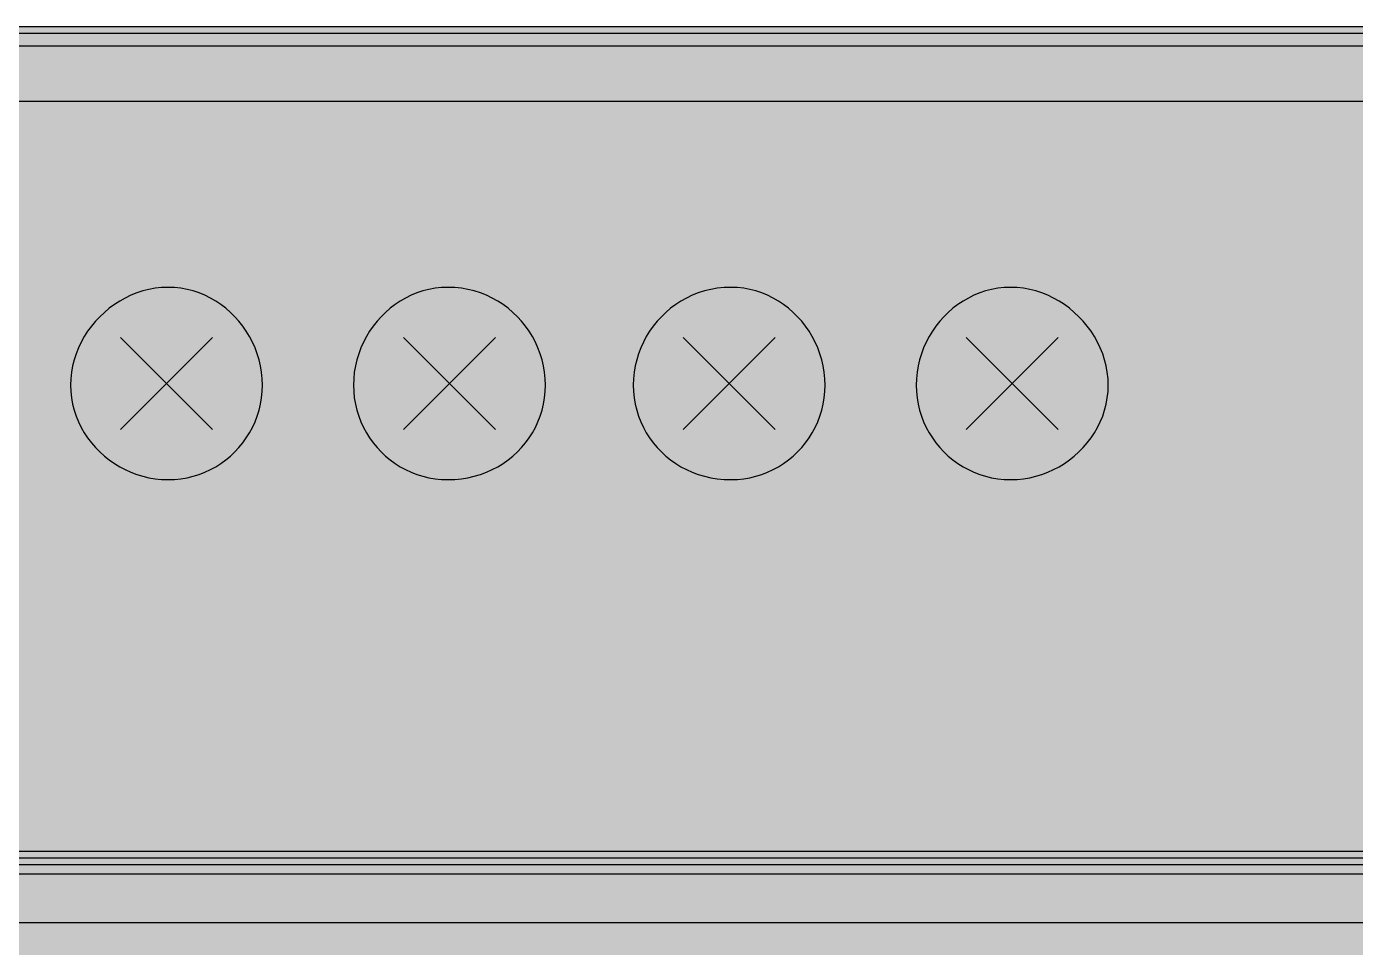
# Model space of a CAD drawing. Header units: millimetres. Extents: x 0 to 966, y -664 to 90.
# Drawn here: x 785.87 to 821.74, y -194.85 to -170 of the extents above; entities that cross this region are included whole.
import ezdxf

# ---------------------------------------------------------------- set-up
doc = ezdxf.new("R2010")
doc.units = ezdxf.units.MM
for name, color, linetype in [('HDL_BODY', 7, 'Continuous'), ('HDL_COLOUR', 7, 'Continuous'), ('HDL_DETAIL', 7, 'Continuous'), ('HDL_PRINT', 7, 'Continuous')]:
    doc.layers.add(name, color=color, linetype=linetype)

# ---------------------------------------------------------------- blocks, each defined once
blk = doc.blocks.new('M_R16.10.1_FRONT')
at = {"layer": 'HDL_BODY', "true_color": 0x202126}
blk.add_hatch(color=250, dxfattribs=at).paths.add_polyline_path([(0, 0), (216, 0), (216, 90), (0, 90)])
at = {"layer": 'HDL_BODY', "true_color": 0x2a2a30}
blk.add_hatch(color=250, dxfattribs=at).paths.add_polyline_path([(0.4, 20.52), (215.6, 20.52), (215.6, 68.31), (0.4, 68.31)])
at = {"layer": 'HDL_COLOUR', "true_color": 0x1a332c}
for points in [[(42.234, 80.322), (42.228, 80.497), (42.211, 80.67), (42.182, 80.84), (42.143, 81.006), (42.093, 81.169), (42.034, 81.328), (41.965, 81.483), (41.886, 81.632), (41.799, 81.776), (41.703, 81.914), (41.6, 82.045), (41.488, 82.17), (41.369, 82.287), (41.244, 82.397), (41.111, 82.498), (40.973, 82.59), (40.829, 82.674), (40.679, 82.747), (40.524, 82.811), (40.365, 82.864), (40.201, 82.906), (40.034, 82.937), (39.863, 82.956), (39.689, 82.962), (39.514, 82.956), (39.342, 82.937), (39.172, 82.906), (39.006, 82.864), (38.843, 82.811), (38.684, 82.747), (38.53, 82.674), (38.381, 82.59), (38.238, 82.498), (38.1, 82.397), (37.969, 82.287), (37.845, 82.17), (37.728, 82.045), (37.618, 81.914), (37.517, 81.776), (37.425, 81.632), (37.342, 81.483), (37.268, 81.328), (37.205, 81.169), (37.152, 81.006), (37.11, 80.84), (37.079, 80.67), (37.06, 80.497), (37.054, 80.322), (37.06, 80.148), (37.079, 79.976), (37.11, 79.809), (37.152, 79.645), (37.205, 79.485), (37.268, 79.33), (37.342, 79.18), (37.425, 79.035), (37.517, 78.897), (37.618, 78.764), (37.728, 78.638), (37.845, 78.519), (37.969, 78.408), (38.1, 78.304), (38.238, 78.208), (38.381, 78.12), (38.53, 78.042), (38.684, 77.972), (38.843, 77.913), (39.006, 77.863), (39.172, 77.824), (39.342, 77.795), (39.514, 77.778), (39.689, 77.772), (39.863, 77.778), (40.034, 77.795), (40.201, 77.824), (40.365, 77.863), (40.524, 77.913), (40.679, 77.972), (40.829, 78.042), (40.973, 78.12), (41.111, 78.208), (41.244, 78.304), (41.369, 78.408), (41.488, 78.519), (41.6, 78.638), (41.703, 78.764), (41.799, 78.897), (41.886, 79.035), (41.965, 79.18), (42.034, 79.33), (42.093, 79.485), (42.143, 79.645), (42.182, 79.809), (42.211, 79.976), (42.228, 80.148), (42.234, 80.322)], [(49.874, 80.322), (49.868, 80.497), (49.85, 80.67), (49.822, 80.84), (49.782, 81.006), (49.732, 81.169), (49.672, 81.328), (49.602, 81.483), (49.522, 81.632), (49.433, 81.776), (49.336, 81.914), (49.23, 82.045), (49.115, 82.17), (48.994, 82.287), (48.864, 82.397), (48.728, 82.498), (48.585, 82.59), (48.435, 82.674), (48.28, 82.747), (48.119, 82.811), (47.952, 82.864), (47.78, 82.906), (47.604, 82.937), (47.424, 82.956), (47.239, 82.962), (47.065, 82.956), (46.894, 82.937), (46.726, 82.906), (46.563, 82.864), (46.403, 82.811), (46.248, 82.747), (46.099, 82.674), (45.954, 82.59), (45.816, 82.498), (45.683, 82.397), (45.557, 82.287), (45.438, 82.17), (45.327, 82.045), (45.223, 81.914), (45.127, 81.776), (45.039, 81.632), (44.961, 81.483), (44.891, 81.328), (44.832, 81.169), (44.782, 81.006), (44.743, 80.84), (44.714, 80.67), (44.697, 80.497), (44.691, 80.322), (44.697, 80.148), (44.714, 79.976), (44.743, 79.809), (44.782, 79.645), (44.832, 79.485), (44.891, 79.33), (44.961, 79.18), (45.039, 79.035), (45.127, 78.897), (45.223, 78.764), (45.327, 78.638), (45.438, 78.519), (45.557, 78.408), (45.683, 78.304), (45.816, 78.208), (45.954, 78.12), (46.099, 78.042), (46.248, 77.972), (46.403, 77.913), (46.563, 77.863), (46.726, 77.824), (46.894, 77.795), (47.065, 77.778), (47.239, 77.772), (47.424, 77.778), (47.604, 77.795), (47.78, 77.824), (47.952, 77.863), (48.119, 77.913), (48.28, 77.972), (48.435, 78.042), (48.585, 78.12), (48.728, 78.208), (48.864, 78.304), (48.994, 78.408), (49.115, 78.519), (49.23, 78.638), (49.336, 78.764), (49.433, 78.897), (49.522, 79.035), (49.602, 79.18), (49.672, 79.33), (49.732, 79.485), (49.782, 79.645), (49.822, 79.809), (49.85, 79.976), (49.868, 80.148), (49.874, 80.322)], [(57.425, 80.322), (57.419, 80.497), (57.401, 80.67), (57.373, 80.84), (57.333, 81.006), (57.284, 81.169), (57.224, 81.328), (57.155, 81.483), (57.077, 81.632), (56.989, 81.776), (56.894, 81.914), (56.79, 82.045), (56.678, 82.17), (56.56, 82.287), (56.434, 82.397), (56.302, 82.498), (56.163, 82.59), (56.019, 82.674), (55.869, 82.747), (55.715, 82.811), (55.555, 82.864), (55.392, 82.906), (55.224, 82.937), (55.053, 82.956), (54.879, 82.962), (54.694, 82.956), (54.513, 82.937), (54.337, 82.906), (54.165, 82.864), (53.999, 82.811), (53.837, 82.747), (53.682, 82.674), (53.532, 82.59), (53.389, 82.498), (53.253, 82.397), (53.123, 82.287), (53.002, 82.17), (52.888, 82.045), (52.782, 81.914), (52.684, 81.776), (52.596, 81.632), (52.516, 81.483), (52.446, 81.328), (52.386, 81.169), (52.336, 81.006), (52.296, 80.84), (52.268, 80.67), (52.25, 80.497), (52.244, 80.322), (52.25, 80.148), (52.268, 79.976), (52.296, 79.809), (52.336, 79.645), (52.386, 79.485), (52.446, 79.33), (52.516, 79.18), (52.596, 79.035), (52.684, 78.897), (52.782, 78.764), (52.888, 78.638), (53.002, 78.519), (53.123, 78.408), (53.253, 78.304), (53.389, 78.208), (53.532, 78.12), (53.682, 78.042), (53.837, 77.972), (53.999, 77.913), (54.165, 77.863), (54.337, 77.824), (54.513, 77.795), (54.694, 77.778), (54.879, 77.772), (55.053, 77.778), (55.224, 77.795), (55.392, 77.824), (55.555, 77.863), (55.715, 77.913), (55.869, 77.972), (56.019, 78.042), (56.163, 78.12), (56.302, 78.208), (56.434, 78.304), (56.56, 78.408), (56.678, 78.519), (56.79, 78.638), (56.894, 78.764), (56.989, 78.897), (57.077, 79.035), (57.155, 79.18), (57.224, 79.33), (57.284, 79.485), (57.333, 79.645), (57.373, 79.809), (57.401, 79.976), (57.419, 80.148), (57.425, 80.322)], [(65.064, 80.322), (65.058, 80.497), (65.039, 80.67), (65.009, 80.84), (64.967, 81.006), (64.914, 81.169), (64.85, 81.328), (64.776, 81.483), (64.693, 81.632), (64.601, 81.776), (64.5, 81.914), (64.391, 82.045), (64.274, 82.17), (64.149, 82.287), (64.018, 82.397), (63.881, 82.498), (63.737, 82.59), (63.588, 82.674), (63.434, 82.747), (63.275, 82.811), (63.113, 82.864), (62.946, 82.906), (62.777, 82.937), (62.604, 82.956), (62.43, 82.962), (62.256, 82.956), (62.084, 82.937), (61.917, 82.906), (61.753, 82.864), (61.594, 82.811), (61.439, 82.747), (61.289, 82.674), (61.145, 82.59), (61.006, 82.498), (60.874, 82.397), (60.748, 82.287), (60.629, 82.17), (60.517, 82.045), (60.413, 81.914), (60.317, 81.776), (60.23, 81.632), (60.151, 81.483), (60.082, 81.328), (60.022, 81.169), (59.972, 81.006), (59.933, 80.84), (59.904, 80.67), (59.887, 80.497), (59.881, 80.322), (59.887, 80.148), (59.904, 79.976), (59.933, 79.809), (59.972, 79.645), (60.022, 79.485), (60.082, 79.33), (60.151, 79.18), (60.23, 79.035), (60.317, 78.897), (60.413, 78.764), (60.517, 78.638), (60.629, 78.519), (60.748, 78.408), (60.874, 78.304), (61.006, 78.208), (61.145, 78.12), (61.289, 78.042), (61.439, 77.972), (61.594, 77.913), (61.753, 77.863), (61.917, 77.824), (62.084, 77.795), (62.256, 77.778), (62.43, 77.772), (62.604, 77.778), (62.777, 77.795), (62.946, 77.824), (63.113, 77.863), (63.275, 77.913), (63.434, 77.972), (63.588, 78.042), (63.737, 78.12), (63.881, 78.208), (64.018, 78.304), (64.149, 78.408), (64.274, 78.519), (64.391, 78.638), (64.5, 78.764), (64.601, 78.897), (64.693, 79.035), (64.776, 79.18), (64.85, 79.33), (64.914, 79.485), (64.967, 79.645), (65.009, 79.809), (65.039, 79.976), (65.058, 80.148), (65.064, 80.322)]]:
    blk.add_hatch(color=250, dxfattribs=at).paths.add_polyline_path(points)
at = {"layer": 'HDL_COLOUR', "true_color": 0x9ea4a8}
for points in [[(41.457, 80.367), (41.442, 80.604), (41.395, 80.837), (41.319, 81.062), (41.214, 81.275), (41.082, 81.473), (40.926, 81.651), (40.748, 81.808), (40.551, 81.94), (40.338, 82.045), (40.113, 82.121), (39.881, 82.168), (39.644, 82.183), (39.407, 82.168), (39.175, 82.121), (38.95, 82.045), (38.738, 81.94), (38.54, 81.808), (38.362, 81.651), (38.206, 81.473), (38.074, 81.275), (37.969, 81.062), (37.893, 80.837), (37.847, 80.604), (37.831, 80.367), (37.847, 80.13), (37.893, 79.897), (37.969, 79.672), (38.074, 79.458), (38.206, 79.261), (38.362, 79.082), (38.54, 78.926), (38.738, 78.794), (38.95, 78.688), (39.175, 78.612), (39.407, 78.566), (39.644, 78.55), (39.881, 78.566), (40.113, 78.612), (40.338, 78.688), (40.551, 78.794), (40.748, 78.926), (40.926, 79.082), (41.082, 79.261), (41.214, 79.458), (41.319, 79.672), (41.395, 79.897), (41.442, 80.13)], [(49.096, 80.367), (49.081, 80.604), (49.034, 80.837), (48.958, 81.062), (48.853, 81.275), (48.721, 81.473), (48.565, 81.651), (48.387, 81.808), (48.189, 81.94), (47.976, 82.045), (47.752, 82.121), (47.519, 82.168), (47.282, 82.183), (47.045, 82.168), (46.813, 82.121), (46.588, 82.045), (46.375, 81.94), (46.178, 81.808), (46, 81.651), (45.843, 81.473), (45.711, 81.275), (45.606, 81.062), (45.53, 80.837), (45.484, 80.604), (45.468, 80.367), (45.484, 80.13), (45.53, 79.897), (45.606, 79.672), (45.711, 79.458), (45.843, 79.261), (46, 79.082), (46.178, 78.926), (46.375, 78.794), (46.588, 78.688), (46.813, 78.612), (47.045, 78.566), (47.282, 78.55), (47.519, 78.566), (47.752, 78.612), (47.976, 78.688), (48.189, 78.794), (48.387, 78.926), (48.565, 79.082), (48.721, 79.261), (48.853, 79.458), (48.958, 79.672), (49.034, 79.897), (49.081, 80.13)], [(56.648, 80.367), (56.632, 80.604), (56.586, 80.837), (56.51, 81.062), (56.405, 81.275), (56.273, 81.473), (56.116, 81.651), (55.938, 81.808), (55.741, 81.94), (55.528, 82.045), (55.304, 82.121), (55.071, 82.168), (54.834, 82.183), (54.598, 82.168), (54.365, 82.121), (54.141, 82.045), (53.928, 81.94), (53.731, 81.808), (53.553, 81.651), (53.396, 81.473), (53.264, 81.275), (53.159, 81.062), (53.083, 80.837), (53.037, 80.604), (53.021, 80.367), (53.037, 80.13), (53.083, 79.897), (53.159, 79.672), (53.264, 79.458), (53.396, 79.261), (53.553, 79.082), (53.731, 78.926), (53.928, 78.794), (54.141, 78.688), (54.365, 78.612), (54.598, 78.566), (54.834, 78.55), (55.071, 78.566), (55.304, 78.612), (55.528, 78.688), (55.741, 78.794), (55.938, 78.926), (56.116, 79.082), (56.273, 79.261), (56.405, 79.458), (56.51, 79.672), (56.586, 79.897), (56.632, 80.13)], [(64.287, 80.367), (64.271, 80.604), (64.225, 80.837), (64.149, 81.062), (64.044, 81.275), (63.912, 81.473), (63.755, 81.651), (63.577, 81.808), (63.38, 81.94), (63.167, 82.045), (62.942, 82.121), (62.709, 82.168), (62.473, 82.183), (62.236, 82.168), (62.003, 82.121), (61.778, 82.045), (61.566, 81.94), (61.368, 81.808), (61.19, 81.651), (61.033, 81.473), (60.902, 81.275), (60.797, 81.062), (60.72, 80.837), (60.674, 80.604), (60.659, 80.367), (60.674, 80.13), (60.72, 79.897), (60.797, 79.672), (60.902, 79.458), (61.033, 79.261), (61.19, 79.082), (61.368, 78.926), (61.566, 78.794), (61.778, 78.688), (62.003, 78.612), (62.236, 78.566), (62.473, 78.55), (62.709, 78.566), (62.942, 78.612), (63.167, 78.688), (63.38, 78.794), (63.577, 78.926), (63.755, 79.082), (63.912, 79.261), (64.044, 79.458), (64.149, 79.672), (64.225, 79.897), (64.271, 80.13)]]:
    blk.add_hatch(color=253, dxfattribs=at).paths.add_polyline_path(points)
at = {"layer": 'HDL_PRINT', "true_color": 0xdee1e9}
for points in [[(39.863, 82.962), (39.511, 82.962), (39.511, 85.512), (42.145, 85.512), (44.166, 83.577), (43.903, 83.312), (42.059, 85.162), (39.863, 85.162), (39.863, 82.962)], [(47.414, 82.962), (47.061, 82.962), (47.061, 85.162), (44.605, 85.162), (44.605, 85.512), (47.414, 85.512), (47.414, 82.962)], [(54.965, 82.962), (54.615, 82.962), (54.615, 85.512), (57.336, 85.512), (59.268, 83.577), (59.093, 83.312), (57.161, 85.162), (54.965, 85.162), (54.965, 82.962)], [(62.605, 82.962), (62.252, 82.962), (62.252, 85.162), (59.795, 85.162), (59.795, 85.512), (62.605, 85.512), (62.605, 82.962)], [(42.234, 75.482), (43.464, 77.683), (44.691, 75.482), (42.234, 75.482)], [(57.336, 75.482), (58.654, 77.594), (59.881, 75.482), (57.336, 75.482)], [(39.072, 75.922), (39.336, 75.922), (39.336, 75.879), (39.339, 75.838), (39.347, 75.802), (39.362, 75.773), (39.387, 75.754), (39.425, 75.747), (39.461, 75.71), (39.489, 75.686), (39.511, 75.671), (39.534, 75.664), (39.562, 75.661), (39.6, 75.661), (39.638, 75.661), (39.675, 75.663), (39.713, 75.667), (39.75, 75.677), (39.788, 75.692), (39.825, 75.715), (39.863, 75.747), (39.895, 75.785), (39.918, 75.822), (39.933, 75.86), (39.943, 75.898), (39.947, 75.935), (39.949, 75.973), (39.949, 76.011), (39.949, 76.049), (39.947, 76.087), (39.943, 76.124), (39.933, 76.162), (39.918, 76.199), (39.895, 76.237), (39.863, 76.275), (39.83, 76.308), (39.803, 76.332), (39.777, 76.348), (39.749, 76.357), (39.713, 76.362), (39.665, 76.364), (39.6, 76.364), (39.59, 76.364), (39.563, 76.364), (39.523, 76.364), (39.476, 76.364), (39.425, 76.364), (39.336, 76.275), (39.161, 76.275), (39.336, 77.068), (40.127, 77.068), (40.127, 76.89), (39.425, 76.89), (39.336, 76.45), (39.406, 76.483), (39.467, 76.507), (39.52, 76.523), (39.567, 76.532), (39.61, 76.537), (39.65, 76.539), (39.689, 76.54), (39.758, 76.539), (39.819, 76.537), (39.872, 76.532), (39.918, 76.523), (39.961, 76.507), (40, 76.483), (40.038, 76.45), (40.071, 76.414), (40.103, 76.37), (40.133, 76.32), (40.159, 76.264), (40.181, 76.204), (40.198, 76.141), (40.209, 76.077), (40.213, 76.011), (40.209, 75.974), (40.198, 75.931), (40.181, 75.884), (40.159, 75.835), (40.133, 75.786), (40.103, 75.739), (40.071, 75.697), (40.038, 75.661), (40.001, 75.627), (39.957, 75.595), (39.906, 75.565), (39.851, 75.538), (39.792, 75.515), (39.729, 75.498), (39.665, 75.486), (39.6, 75.482), (39.557, 75.483), (39.506, 75.485), (39.452, 75.489), (39.395, 75.499), (39.34, 75.515), (39.29, 75.539), (39.247, 75.572), (39.218, 75.605), (39.196, 75.639), (39.177, 75.675), (39.161, 75.714), (39.144, 75.758), (39.125, 75.806), (39.102, 75.86), (39.072, 75.922)], [(54.263, 76.89), (54.263, 77.068), (55.318, 77.068), (55.318, 76.89), (55.288, 76.861), (55.258, 76.83), (55.229, 76.796), (55.199, 76.758), (55.17, 76.714), (55.141, 76.663), (55.111, 76.603), (55.083, 76.532), (55.054, 76.45), (55.024, 76.392), (54.995, 76.334), (54.966, 76.275), (54.936, 76.217), (54.907, 76.158), (54.878, 76.099), (54.849, 76.04), (54.82, 75.981), (54.79, 75.922), (54.786, 75.86), (54.776, 75.804), (54.762, 75.753), (54.746, 75.703), (54.729, 75.654), (54.715, 75.602), (54.705, 75.545), (54.701, 75.482), (54.526, 75.482), (54.526, 75.52), (54.528, 75.564), (54.531, 75.614), (54.537, 75.67), (54.548, 75.729), (54.564, 75.792), (54.586, 75.856), (54.615, 75.922), (54.618, 75.981), (54.627, 76.04), (54.641, 76.099), (54.659, 76.158), (54.681, 76.217), (54.705, 76.275), (54.732, 76.334), (54.761, 76.392), (54.79, 76.45), (54.82, 76.509), (54.849, 76.567), (54.878, 76.623), (54.907, 76.677), (54.936, 76.729), (54.966, 76.777), (54.995, 76.82), (55.024, 76.858), (55.054, 76.89), (54.263, 76.89)], [(44.341, 72.492), (44.78, 72.403), (44.753, 72.312), (44.723, 72.228), (44.689, 72.152), (44.653, 72.081), (44.613, 72.016), (44.571, 71.956), (44.528, 71.9), (44.482, 71.847), (44.436, 71.797), (44.389, 71.748), (44.341, 71.7), (44.269, 71.654), (44.197, 71.613), (44.125, 71.576), (44.053, 71.543), (43.981, 71.514), (43.91, 71.49), (43.838, 71.471), (43.766, 71.455), (43.694, 71.444), (43.622, 71.438), (43.55, 71.435), (43.457, 71.436), (43.368, 71.437), (43.283, 71.439), (43.203, 71.444), (43.127, 71.452), (43.055, 71.464), (42.987, 71.481), (42.924, 71.504), (42.866, 71.533), (42.811, 71.569), (42.762, 71.614), (42.694, 71.641), (42.633, 71.677), (42.58, 71.718), (42.531, 71.765), (42.486, 71.816), (42.444, 71.87), (42.403, 71.926), (42.363, 71.981), (42.323, 72.036), (42.28, 72.089), (42.234, 72.139), (42.212, 72.211), (42.194, 72.284), (42.179, 72.357), (42.168, 72.432), (42.16, 72.508), (42.154, 72.586), (42.149, 72.667), (42.147, 72.75), (42.146, 72.837), (42.145, 72.927), (42.145, 73.021), (42.145, 73.093), (42.146, 73.165), (42.149, 73.237), (42.154, 73.308), (42.162, 73.38), (42.174, 73.452), (42.19, 73.523), (42.212, 73.595), (42.241, 73.667), (42.277, 73.739), (42.32, 73.811), (42.346, 73.881), (42.377, 73.946), (42.412, 74.007), (42.451, 74.064), (42.495, 74.116), (42.543, 74.164), (42.595, 74.208), (42.652, 74.247), (42.712, 74.282), (42.778, 74.313), (42.848, 74.339), (42.903, 74.366), (42.964, 74.392), (43.028, 74.416), (43.096, 74.439), (43.166, 74.46), (43.24, 74.479), (43.315, 74.494), (43.393, 74.505), (43.471, 74.512), (43.55, 74.515), (43.622, 74.512), (43.694, 74.506), (43.766, 74.497), (43.838, 74.484), (43.91, 74.469), (43.981, 74.451), (44.053, 74.431), (44.125, 74.41), (44.197, 74.387), (44.269, 74.363), (44.341, 74.339), (44.387, 74.289), (44.428, 74.235), (44.467, 74.178), (44.502, 74.117), (44.534, 74.054), (44.564, 73.988), (44.592, 73.92), (44.618, 73.85), (44.643, 73.779), (44.667, 73.708), (44.691, 73.636), (44.341, 73.546), (44.314, 73.621), (44.287, 73.686), (44.259, 73.744), (44.23, 73.796), (44.198, 73.844), (44.164, 73.889), (44.126, 73.934), (44.085, 73.978), (44.039, 74.025), (43.988, 74.075), (43.952, 74.104), (43.909, 74.127), (43.859, 74.142), (43.804, 74.153), (43.744, 74.159), (43.681, 74.163), (43.616, 74.164), (43.55, 74.164), (43.473, 74.164), (43.402, 74.163), (43.334, 74.159), (43.27, 74.153), (43.21, 74.142), (43.152, 74.126), (43.096, 74.104), (43.042, 74.074), (42.989, 74.036), (42.936, 73.989), (42.881, 73.956), (42.832, 73.918), (42.787, 73.874), (42.747, 73.826), (42.71, 73.775), (42.676, 73.721), (42.644, 73.664), (42.614, 73.606), (42.584, 73.546), (42.581, 73.488), (42.573, 73.43), (42.561, 73.371), (42.548, 73.313), (42.534, 73.255), (42.52, 73.196), (42.509, 73.138), (42.501, 73.079), (42.498, 73.021), (42.5, 72.942), (42.507, 72.863), (42.519, 72.786), (42.534, 72.71), (42.552, 72.636), (42.573, 72.565), (42.596, 72.497), (42.62, 72.432), (42.646, 72.372), (42.673, 72.317), (42.679, 72.258), (42.697, 72.2), (42.725, 72.143), (42.761, 72.089), (42.805, 72.037), (42.855, 71.99), (42.909, 71.946), (42.966, 71.908), (43.025, 71.875), (43.062, 71.846), (43.105, 71.825), (43.155, 71.81), (43.21, 71.8), (43.27, 71.793), (43.332, 71.79), (43.398, 71.789), (43.464, 71.789), (43.54, 71.789), (43.612, 71.79), (43.68, 71.793), (43.743, 71.8), (43.804, 71.811), (43.862, 71.827), (43.918, 71.849), (43.972, 71.878), (44.025, 71.917), (44.077, 71.964), (44.127, 71.993), (44.172, 72.028), (44.211, 72.067), (44.246, 72.112), (44.275, 72.163), (44.299, 72.218), (44.317, 72.279), (44.33, 72.345), (44.338, 72.416), (44.341, 72.492)]]:
    blk.add_hatch(color=254, dxfattribs=at).paths.add_polyline_path(points)
h = blk.add_hatch(color=254, dxfattribs=at)
h.paths.add_polyline_path([(47.767, 76.715), (47.589, 76.715), (47.553, 76.753), (47.528, 76.781), (47.514, 76.803), (47.506, 76.826), (47.503, 76.853), (47.503, 76.89), (47.465, 76.895), (47.427, 76.907), (47.389, 76.925), (47.351, 76.944), (47.314, 76.961), (47.276, 76.974), (47.239, 76.979), (47.232, 76.972), (47.213, 76.956), (47.184, 76.934), (47.147, 76.913), (47.106, 76.896), (47.061, 76.89), (47.055, 76.883), (47.039, 76.864), (47.019, 76.836), (46.998, 76.8), (46.982, 76.759), (46.976, 76.715), (46.946, 76.677), (46.924, 76.633), (46.908, 76.583), (46.898, 76.527), (46.891, 76.468), (46.888, 76.405), (46.887, 76.341), (46.887, 76.275), (46.92, 76.313), (46.945, 76.349), (46.966, 76.382), (46.985, 76.41), (47.005, 76.431), (47.029, 76.445), (47.061, 76.45), (47.1, 76.483), (47.138, 76.507), (47.176, 76.523), (47.213, 76.532), (47.251, 76.537), (47.288, 76.539), (47.325, 76.54), (47.359, 76.536), (47.393, 76.524), (47.43, 76.507), (47.469, 76.484), (47.513, 76.458), (47.562, 76.428), (47.616, 76.397), (47.678, 76.364), (47.711, 76.326), (47.734, 76.286), (47.75, 76.243), (47.76, 76.196), (47.765, 76.142), (47.767, 76.081), (47.767, 76.011), (47.767, 75.973), (47.765, 75.935), (47.76, 75.898), (47.75, 75.86), (47.734, 75.822), (47.711, 75.785), (47.678, 75.747), (47.673, 75.71), (47.658, 75.672), (47.636, 75.635), (47.608, 75.597), (47.575, 75.559), (47.54, 75.521), (47.503, 75.482), (47.459, 75.482), (47.414, 75.482), (47.37, 75.482), (47.326, 75.482), (47.282, 75.482), (47.239, 75.482), (47.177, 75.483), (47.122, 75.485), (47.073, 75.492), (47.03, 75.505), (46.99, 75.526), (46.954, 75.558), (46.92, 75.602), (46.887, 75.661), (46.839, 75.689), (46.801, 75.724), (46.772, 75.765), (46.75, 75.812), (46.734, 75.868), (46.723, 75.931), (46.717, 76.003), (46.713, 76.084), (46.712, 76.174), (46.712, 76.275), (46.714, 76.354), (46.722, 76.432), (46.733, 76.508), (46.749, 76.581), (46.767, 76.649), (46.788, 76.712), (46.811, 76.769), (46.835, 76.818), (46.861, 76.859), (46.887, 76.89), (46.919, 76.946), (46.958, 76.995), (47.001, 77.038), (47.049, 77.073), (47.1, 77.103), (47.154, 77.125), (47.21, 77.141), (47.267, 77.151), (47.325, 77.154), (47.363, 77.149), (47.401, 77.135), (47.439, 77.113), (47.477, 77.085), (47.515, 77.053), (47.552, 77.017), (47.589, 76.979), (47.627, 76.969), (47.663, 76.942), (47.696, 76.903), (47.725, 76.856), (47.747, 76.806), (47.762, 76.757), (47.767, 76.715)])
h.paths.add_polyline_path([(46.887, 76.011), (46.893, 75.967), (46.91, 75.926), (46.931, 75.89), (46.952, 75.861), (46.969, 75.843), (46.976, 75.836), (46.982, 75.792), (46.998, 75.751), (47.019, 75.715), (47.039, 75.686), (47.055, 75.667), (47.061, 75.661), (47.106, 75.654), (47.147, 75.638), (47.184, 75.616), (47.213, 75.595), (47.232, 75.578), (47.239, 75.572), (47.276, 75.577), (47.314, 75.591), (47.351, 75.613), (47.389, 75.642), (47.427, 75.674), (47.465, 75.71), (47.503, 75.747), (47.508, 75.752), (47.52, 75.768), (47.537, 75.796), (47.555, 75.833), (47.572, 75.882), (47.584, 75.941), (47.589, 76.011), (47.584, 76.049), (47.572, 76.087), (47.555, 76.124), (47.537, 76.162), (47.52, 76.199), (47.508, 76.237), (47.503, 76.275), (47.465, 76.308), (47.427, 76.332), (47.389, 76.348), (47.351, 76.357), (47.314, 76.362), (47.276, 76.364), (47.239, 76.364), (47.195, 76.364), (47.154, 76.361), (47.117, 76.353), (47.088, 76.338), (47.068, 76.313), (47.061, 76.275), (47.025, 76.237), (46.989, 76.199), (46.957, 76.162), (46.928, 76.124), (46.906, 76.087), (46.892, 76.049), (46.887, 76.011)])
h = blk.add_hatch(color=254, dxfattribs=at)
h.paths.add_polyline_path([(62.166, 76.364), (62.128, 76.371), (62.1, 76.387), (62.077, 76.407), (62.055, 76.428), (62.028, 76.444), (61.991, 76.45), (61.986, 76.488), (61.973, 76.526), (61.956, 76.564), (61.937, 76.601), (61.92, 76.639), (61.907, 76.677), (61.902, 76.715), (61.907, 76.753), (61.922, 76.79), (61.944, 76.828), (61.972, 76.866), (62.005, 76.903), (62.04, 76.941), (62.077, 76.979), (62.11, 77.012), (62.145, 77.044), (62.181, 77.073), (62.22, 77.1), (62.263, 77.122), (62.312, 77.139), (62.367, 77.15), (62.43, 77.154), (62.466, 77.15), (62.509, 77.139), (62.555, 77.122), (62.605, 77.1), (62.654, 77.073), (62.701, 77.044), (62.743, 77.012), (62.779, 76.979), (62.812, 76.941), (62.836, 76.903), (62.852, 76.866), (62.861, 76.828), (62.866, 76.79), (62.868, 76.753), (62.868, 76.715), (62.868, 76.67), (62.868, 76.626), (62.868, 76.583), (62.868, 76.539), (62.868, 76.495), (62.868, 76.45), (62.83, 76.446), (62.793, 76.433), (62.755, 76.417), (62.718, 76.398), (62.68, 76.381), (62.642, 76.369), (62.605, 76.364), (62.67, 76.359), (62.718, 76.345), (62.754, 76.322), (62.782, 76.294), (62.808, 76.26), (62.835, 76.224), (62.868, 76.186), (62.9, 76.149), (62.923, 76.112), (62.938, 76.074), (62.947, 76.036), (62.952, 75.998), (62.954, 75.96), (62.954, 75.922), (62.95, 75.886), (62.939, 75.843), (62.922, 75.797), (62.9, 75.748), (62.874, 75.699), (62.844, 75.652), (62.812, 75.609), (62.779, 75.572), (62.742, 75.539), (62.703, 75.515), (62.661, 75.499), (62.614, 75.489), (62.56, 75.485), (62.5, 75.483), (62.43, 75.482), (62.367, 75.483), (62.311, 75.484), (62.259, 75.487), (62.209, 75.494), (62.16, 75.504), (62.108, 75.52), (62.053, 75.542), (61.991, 75.572), (61.958, 75.614), (61.935, 75.665), (61.919, 75.72), (61.909, 75.776), (61.904, 75.83), (61.902, 75.88), (61.902, 75.922), (61.902, 75.965), (61.904, 76.013), (61.909, 76.063), (61.919, 76.11), (61.935, 76.149), (61.958, 76.176), (61.991, 76.186), (61.996, 76.224), (62.01, 76.26), (62.032, 76.294), (62.06, 76.322), (62.092, 76.345), (62.128, 76.359), (62.166, 76.364)])
h.paths.add_polyline_path([(62.077, 75.922), (62.077, 75.915), (62.08, 75.896), (62.088, 75.868), (62.103, 75.832), (62.129, 75.791), (62.166, 75.747), (62.167, 75.738), (62.171, 75.716), (62.185, 75.691), (62.21, 75.67), (62.252, 75.661), (62.29, 75.654), (62.318, 75.638), (62.341, 75.616), (62.364, 75.595), (62.392, 75.578), (62.43, 75.572), (62.467, 75.577), (62.504, 75.591), (62.542, 75.613), (62.579, 75.642), (62.617, 75.674), (62.655, 75.71), (62.693, 75.747), (62.7, 75.754), (62.716, 75.773), (62.736, 75.802), (62.757, 75.838), (62.773, 75.879), (62.779, 75.922), (62.775, 75.96), (62.762, 75.998), (62.746, 76.036), (62.727, 76.074), (62.71, 76.112), (62.698, 76.149), (62.693, 76.186), (62.655, 76.219), (62.617, 76.243), (62.579, 76.259), (62.542, 76.268), (62.504, 76.273), (62.467, 76.275), (62.43, 76.275), (62.392, 76.275), (62.354, 76.273), (62.316, 76.268), (62.278, 76.259), (62.24, 76.243), (62.203, 76.219), (62.166, 76.186), (62.133, 76.149), (62.109, 76.112), (62.094, 76.074), (62.084, 76.036), (62.079, 75.998), (62.077, 75.96), (62.077, 75.922)])
h.paths.add_polyline_path([(62.166, 76.715), (62.166, 76.671), (62.169, 76.63), (62.177, 76.594), (62.191, 76.565), (62.216, 76.546), (62.252, 76.54), (62.259, 76.502), (62.278, 76.477), (62.307, 76.462), (62.344, 76.454), (62.386, 76.451), (62.43, 76.45), (62.466, 76.451), (62.493, 76.454), (62.516, 76.462), (62.539, 76.477), (62.567, 76.502), (62.605, 76.54), (62.642, 76.546), (62.667, 76.565), (62.682, 76.594), (62.69, 76.63), (62.693, 76.671), (62.693, 76.715), (62.693, 76.753), (62.69, 76.781), (62.682, 76.803), (62.667, 76.826), (62.642, 76.853), (62.605, 76.89), (62.567, 76.896), (62.539, 76.913), (62.516, 76.934), (62.493, 76.956), (62.466, 76.972), (62.43, 76.979), (62.386, 76.972), (62.344, 76.956), (62.307, 76.934), (62.278, 76.913), (62.259, 76.896), (62.252, 76.89), (62.216, 76.853), (62.191, 76.826), (62.177, 76.803), (62.169, 76.781), (62.166, 76.753), (62.166, 76.715)])
h = blk.add_hatch(color=254, dxfattribs=at)
h.paths.add_polyline_path([(57.336, 71.435), (57.336, 74.515), (58.391, 74.515), (58.475, 74.512), (58.553, 74.504), (58.625, 74.492), (58.69, 74.479), (58.748, 74.464), (58.8, 74.451), (58.845, 74.439), (58.883, 74.431), (58.915, 74.428), (58.981, 74.424), (59.047, 74.413), (59.11, 74.396), (59.169, 74.373), (59.225, 74.346), (59.275, 74.316), (59.319, 74.283), (59.357, 74.25), (59.409, 74.198), (59.46, 74.145), (59.509, 74.093), (59.555, 74.04), (59.597, 73.987), (59.634, 73.935), (59.664, 73.882), (59.687, 73.83), (59.701, 73.777), (59.706, 73.725), (59.733, 73.648), (59.759, 73.575), (59.783, 73.506), (59.806, 73.439), (59.827, 73.373), (59.845, 73.307), (59.86, 73.24), (59.872, 73.17), (59.879, 73.098), (59.881, 73.021), (59.881, 72.936), (59.88, 72.857), (59.878, 72.782), (59.874, 72.712), (59.866, 72.646), (59.856, 72.583), (59.841, 72.522), (59.821, 72.462), (59.795, 72.403), (59.766, 72.338), (59.742, 72.273), (59.724, 72.211), (59.707, 72.151), (59.69, 72.096), (59.671, 72.046), (59.649, 72.001), (59.62, 71.964), (59.587, 71.902), (59.552, 71.849), (59.516, 71.803), (59.476, 71.766), (59.433, 71.737), (59.384, 71.716), (59.329, 71.704), (59.268, 71.7), (59.234, 71.667), (59.2, 71.636), (59.164, 71.606), (59.125, 71.58), (59.081, 71.557), (59.033, 71.54), (58.978, 71.528), (58.915, 71.524), (58.879, 71.495), (58.835, 71.473), (58.785, 71.457), (58.73, 71.447), (58.671, 71.44), (58.608, 71.437), (58.543, 71.436), (58.477, 71.435), (57.336, 71.435)])
h.paths.add_polyline_path([(57.774, 71.789), (58.391, 71.789), (58.472, 71.792), (58.543, 71.8), (58.605, 71.811), (58.66, 71.825), (58.711, 71.839), (58.76, 71.853), (58.809, 71.864), (58.86, 71.872), (58.915, 71.875), (58.953, 71.88), (58.991, 71.895), (59.029, 71.917), (59.067, 71.946), (59.105, 71.979), (59.142, 72.015), (59.179, 72.053), (59.212, 72.086), (59.244, 72.119), (59.274, 72.156), (59.301, 72.195), (59.324, 72.238), (59.341, 72.287), (59.353, 72.342), (59.357, 72.403), (59.382, 72.462), (59.402, 72.522), (59.417, 72.583), (59.428, 72.646), (59.435, 72.712), (59.439, 72.782), (59.442, 72.857), (59.442, 72.936), (59.443, 73.021), (59.442, 73.1), (59.441, 73.179), (59.438, 73.256), (59.431, 73.332), (59.421, 73.405), (59.405, 73.476), (59.383, 73.544), (59.353, 73.608), (59.315, 73.669), (59.268, 73.725), (59.238, 73.78), (59.208, 73.83), (59.176, 73.874), (59.143, 73.915), (59.106, 73.951), (59.066, 73.985), (59.021, 74.016), (58.971, 74.046), (58.915, 74.075), (58.883, 74.078), (58.845, 74.086), (58.8, 74.098), (58.748, 74.112), (58.69, 74.127), (58.625, 74.141), (58.553, 74.153), (58.475, 74.161), (58.391, 74.164), (57.774, 74.164), (57.774, 71.789)])
at = {"layer": 'HDL_DETAIL', "color": 251, "true_color": 0x52555c}
for points in [[(0, 89.824), (215.999, 89.824), (215.999, 0), (0, 0), (0, 89.824)], [(0.263, 90), (215.91, 90), (215.91, 0.176), (0.263, 0.176), (0.263, 90)], [(42.234, 80.322), (42.228, 80.497), (42.211, 80.67), (42.182, 80.84), (42.143, 81.006), (42.093, 81.169), (42.034, 81.328), (41.965, 81.483), (41.886, 81.632), (41.799, 81.776), (41.703, 81.914), (41.6, 82.045), (41.488, 82.17), (41.369, 82.287), (41.244, 82.397), (41.111, 82.498), (40.973, 82.59), (40.829, 82.674), (40.679, 82.747), (40.524, 82.811), (40.365, 82.864), (40.201, 82.906), (40.034, 82.937), (39.863, 82.956), (39.689, 82.962), (39.514, 82.956), (39.342, 82.937), (39.172, 82.906), (39.006, 82.864), (38.843, 82.811), (38.684, 82.747), (38.53, 82.674), (38.381, 82.59), (38.238, 82.498), (38.1, 82.397), (37.969, 82.287), (37.845, 82.17), (37.728, 82.045), (37.618, 81.914), (37.517, 81.776), (37.425, 81.632), (37.342, 81.483), (37.268, 81.328), (37.205, 81.169), (37.152, 81.006), (37.11, 80.84), (37.079, 80.67), (37.06, 80.497), (37.054, 80.322), (37.06, 80.148), (37.079, 79.976), (37.11, 79.809), (37.152, 79.645), (37.205, 79.485), (37.268, 79.33), (37.342, 79.18), (37.425, 79.035), (37.517, 78.897), (37.618, 78.764), (37.728, 78.638), (37.845, 78.519), (37.969, 78.408), (38.1, 78.304), (38.238, 78.208), (38.381, 78.12), (38.53, 78.042), (38.684, 77.972), (38.843, 77.913), (39.006, 77.863), (39.172, 77.824), (39.342, 77.795), (39.514, 77.778), (39.689, 77.772), (39.863, 77.778), (40.034, 77.795), (40.201, 77.824), (40.365, 77.863), (40.524, 77.913), (40.679, 77.972), (40.829, 78.042), (40.973, 78.12), (41.111, 78.208), (41.244, 78.304), (41.369, 78.408), (41.488, 78.519), (41.6, 78.638), (41.703, 78.764), (41.799, 78.897), (41.886, 79.035), (41.965, 79.18), (42.034, 79.33), (42.093, 79.485), (42.143, 79.645), (42.182, 79.809), (42.211, 79.976), (42.228, 80.148), (42.234, 80.322)], [(49.874, 80.322), (49.868, 80.497), (49.85, 80.67), (49.822, 80.84), (49.782, 81.006), (49.732, 81.169), (49.672, 81.328), (49.602, 81.483), (49.522, 81.632), (49.433, 81.776), (49.336, 81.914), (49.23, 82.045), (49.115, 82.17), (48.994, 82.287), (48.864, 82.397), (48.728, 82.498), (48.585, 82.59), (48.435, 82.674), (48.28, 82.747), (48.119, 82.811), (47.952, 82.864), (47.78, 82.906), (47.604, 82.937), (47.424, 82.956), (47.239, 82.962), (47.065, 82.956), (46.894, 82.937), (46.726, 82.906), (46.563, 82.864), (46.403, 82.811), (46.248, 82.747), (46.099, 82.674), (45.954, 82.59), (45.816, 82.498), (45.683, 82.397), (45.557, 82.287), (45.438, 82.17), (45.327, 82.045), (45.223, 81.914), (45.127, 81.776), (45.039, 81.632), (44.961, 81.483), (44.891, 81.328), (44.832, 81.169), (44.782, 81.006), (44.743, 80.84), (44.714, 80.67), (44.697, 80.497), (44.691, 80.322), (44.697, 80.148), (44.714, 79.976), (44.743, 79.809), (44.782, 79.645), (44.832, 79.485), (44.891, 79.33), (44.961, 79.18), (45.039, 79.035), (45.127, 78.897), (45.223, 78.764), (45.327, 78.638), (45.438, 78.519), (45.557, 78.408), (45.683, 78.304), (45.816, 78.208), (45.954, 78.12), (46.099, 78.042), (46.248, 77.972), (46.403, 77.913), (46.563, 77.863), (46.726, 77.824), (46.894, 77.795), (47.065, 77.778), (47.239, 77.772), (47.424, 77.778), (47.604, 77.795), (47.78, 77.824), (47.952, 77.863), (48.119, 77.913), (48.28, 77.972), (48.435, 78.042), (48.585, 78.12), (48.728, 78.208), (48.864, 78.304), (48.994, 78.408), (49.115, 78.519), (49.23, 78.638), (49.336, 78.764), (49.433, 78.897), (49.522, 79.035), (49.602, 79.18), (49.672, 79.33), (49.732, 79.485), (49.782, 79.645), (49.822, 79.809), (49.85, 79.976), (49.868, 80.148), (49.874, 80.322)], [(57.425, 80.322), (57.419, 80.497), (57.401, 80.67), (57.373, 80.84), (57.333, 81.006), (57.284, 81.169), (57.224, 81.328), (57.155, 81.483), (57.077, 81.632), (56.989, 81.776), (56.894, 81.914), (56.79, 82.045), (56.678, 82.17), (56.56, 82.287), (56.434, 82.397), (56.302, 82.498), (56.163, 82.59), (56.019, 82.674), (55.869, 82.747), (55.715, 82.811), (55.555, 82.864), (55.392, 82.906), (55.224, 82.937), (55.053, 82.956), (54.879, 82.962), (54.694, 82.956), (54.513, 82.937), (54.337, 82.906), (54.165, 82.864), (53.999, 82.811), (53.837, 82.747), (53.682, 82.674), (53.532, 82.59), (53.389, 82.498), (53.253, 82.397), (53.123, 82.287), (53.002, 82.17), (52.888, 82.045), (52.782, 81.914), (52.684, 81.776), (52.596, 81.632), (52.516, 81.483), (52.446, 81.328), (52.386, 81.169), (52.336, 81.006), (52.296, 80.84), (52.268, 80.67), (52.25, 80.497), (52.244, 80.322), (52.25, 80.148), (52.268, 79.976), (52.296, 79.809), (52.336, 79.645), (52.386, 79.485), (52.446, 79.33), (52.516, 79.18), (52.596, 79.035), (52.684, 78.897), (52.782, 78.764), (52.888, 78.638), (53.002, 78.519), (53.123, 78.408), (53.253, 78.304), (53.389, 78.208), (53.532, 78.12), (53.682, 78.042), (53.837, 77.972), (53.999, 77.913), (54.165, 77.863), (54.337, 77.824), (54.513, 77.795), (54.694, 77.778), (54.879, 77.772), (55.053, 77.778), (55.224, 77.795), (55.392, 77.824), (55.555, 77.863), (55.715, 77.913), (55.869, 77.972), (56.019, 78.042), (56.163, 78.12), (56.302, 78.208), (56.434, 78.304), (56.56, 78.408), (56.678, 78.519), (56.79, 78.638), (56.894, 78.764), (56.989, 78.897), (57.077, 79.035), (57.155, 79.18), (57.224, 79.33), (57.284, 79.485), (57.333, 79.645), (57.373, 79.809), (57.401, 79.976), (57.419, 80.148), (57.425, 80.322)], [(65.064, 80.322), (65.058, 80.497), (65.039, 80.67), (65.009, 80.84), (64.967, 81.006), (64.914, 81.169), (64.85, 81.328), (64.776, 81.483), (64.693, 81.632), (64.601, 81.776), (64.5, 81.914), (64.391, 82.045), (64.274, 82.17), (64.149, 82.287), (64.018, 82.397), (63.881, 82.498), (63.737, 82.59), (63.588, 82.674), (63.434, 82.747), (63.275, 82.811), (63.113, 82.864), (62.946, 82.906), (62.777, 82.937), (62.604, 82.956), (62.43, 82.962), (62.256, 82.956), (62.084, 82.937), (61.917, 82.906), (61.753, 82.864), (61.594, 82.811), (61.439, 82.747), (61.289, 82.674), (61.145, 82.59), (61.006, 82.498), (60.874, 82.397), (60.748, 82.287), (60.629, 82.17), (60.517, 82.045), (60.413, 81.914), (60.317, 81.776), (60.23, 81.632), (60.151, 81.483), (60.082, 81.328), (60.022, 81.169), (59.972, 81.006), (59.933, 80.84), (59.904, 80.67), (59.887, 80.497), (59.881, 80.322), (59.887, 80.148), (59.904, 79.976), (59.933, 79.809), (59.972, 79.645), (60.022, 79.485), (60.082, 79.33), (60.151, 79.18), (60.23, 79.035), (60.317, 78.897), (60.413, 78.764), (60.517, 78.638), (60.629, 78.519), (60.748, 78.408), (60.874, 78.304), (61.006, 78.208), (61.145, 78.12), (61.289, 78.042), (61.439, 77.972), (61.594, 77.913), (61.753, 77.863), (61.917, 77.824), (62.084, 77.795), (62.256, 77.778), (62.43, 77.772), (62.604, 77.778), (62.777, 77.795), (62.946, 77.824), (63.113, 77.863), (63.275, 77.913), (63.434, 77.972), (63.588, 78.042), (63.737, 78.12), (63.881, 78.208), (64.018, 78.304), (64.149, 78.408), (64.274, 78.519), (64.391, 78.638), (64.5, 78.764), (64.601, 78.897), (64.693, 79.035), (64.776, 79.18), (64.85, 79.33), (64.914, 79.485), (64.967, 79.645), (65.009, 79.809), (65.039, 79.976), (65.058, 80.148), (65.064, 80.322)], [(0, 67.565), (215.999, 67.565), (215.999, 22.258), (0, 22.258), (0, 67.565)], [(0.263, 67.741), (215.91, 67.741), (215.91, 22.434), (0.263, 22.434), (0.263, 67.741)]]:
    blk.add_lwpolyline(points, close=True, dxfattribs=at)
for points in [[(0, 89.824), (65.239, 89.824)], [(0, 89.824), (65.239, 89.824)], [(0, 89.824), (65.239, 89.824)], [(0, 89.824), (65.239, 89.824)], [(0, 89.824), (65.239, 89.824)], [(0, 89.824), (65.239, 89.824)], [(0, 89.824), (65.239, 89.824)], [(0, 89.824), (65.239, 89.824)], [(0, 89.824), (65.239, 89.824)], [(0, 89.824), (65.239, 89.824)], [(0, 89.824), (65.239, 89.824)], [(0, 89.824), (65.239, 89.824)], [(0, 89.824), (65.239, 89.824)], [(0, 89.824), (65.239, 89.824)], [(0, 89.824), (65.239, 89.824)], [(0, 89.824), (65.239, 89.824)], [(0, 89.824), (65.239, 89.824)], [(0, 89.824), (65.239, 89.824)], [(0, 89.824), (65.239, 89.824)], [(0, 89.824), (65.239, 89.824)], [(0, 89.824), (65.239, 89.824)], [(214.858, 89.47), (0.351, 89.47)], [(214.858, 89.47), (0.351, 89.47)], [(214.858, 89.47), (0.351, 89.47)], [(214.858, 89.47), (0.351, 89.47)], [(214.858, 89.47), (0.351, 89.47)], [(214.858, 89.47), (0.351, 89.47)], [(214.858, 89.47), (0.351, 89.47)], [(214.858, 89.47), (0.351, 89.47)], [(214.858, 89.47), (0.351, 89.47)], [(214.858, 89.47), (0.351, 89.47)], [(214.858, 89.47), (0.351, 89.47)], [(214.858, 89.47), (0.351, 89.47)], [(214.858, 89.47), (0.351, 89.47)], [(214.858, 89.47), (0.351, 89.47)], [(214.858, 89.47), (0.351, 89.47)], [(214.858, 89.47), (0.351, 89.47)], [(214.858, 89.47), (0.351, 89.47)], [(214.858, 89.47), (0.351, 89.47)], [(214.858, 89.47), (0.351, 89.47)], [(214.858, 89.47), (0.351, 89.47)], [(214.858, 89.47), (0.351, 89.47)], [(214.858, 87.977), (0.351, 87.977)], [(214.858, 87.977), (0.351, 87.977)], [(214.858, 87.977), (0.351, 87.977)], [(214.858, 87.977), (0.351, 87.977)], [(214.858, 87.977), (0.351, 87.977)], [(214.858, 87.977), (0.351, 87.977)], [(214.858, 87.977), (0.351, 87.977)], [(214.858, 87.977), (0.351, 87.977)], [(214.858, 87.977), (0.351, 87.977)], [(214.858, 87.977), (0.351, 87.977)], [(214.858, 87.977), (0.351, 87.977)], [(214.858, 87.977), (0.351, 87.977)], [(214.858, 87.977), (0.351, 87.977)], [(214.858, 87.977), (0.351, 87.977)], [(214.858, 87.977), (0.351, 87.977)], [(214.858, 87.977), (0.351, 87.977)], [(214.858, 87.977), (0.351, 87.977)], [(214.858, 87.977), (0.351, 87.977)], [(214.858, 87.977), (0.351, 87.977)], [(214.858, 87.977), (0.351, 87.977)], [(214.858, 87.977), (0.351, 87.977)], [(0.351, 67.388), (214.858, 67.388)], [(0.351, 67.388), (214.858, 67.388)], [(0.351, 67.388), (214.858, 67.388)], [(0.351, 67.388), (214.858, 67.388)], [(0.351, 67.388), (214.858, 67.388)], [(0.351, 67.388), (214.858, 67.388)], [(0.351, 67.388), (214.858, 67.388)], [(0.351, 67.388), (214.858, 67.388)], [(0.351, 67.388), (214.858, 67.388)], [(0.351, 67.388), (214.858, 67.388)], [(0.351, 67.388), (214.858, 67.388)], [(0.351, 67.388), (214.858, 67.388)], [(0.351, 67.388), (214.858, 67.388)], [(0.351, 67.388), (214.858, 67.388)], [(0.351, 67.388), (214.858, 67.388)], [(0.351, 67.388), (214.858, 67.388)], [(0.351, 67.388), (214.858, 67.388)], [(0.351, 67.388), (214.858, 67.388)], [(0.351, 67.388), (214.858, 67.388)], [(0.351, 67.388), (214.858, 67.388)], [(0.351, 67.388), (215.91, 67.388)], [(214.506, 67.124), (0.702, 67.124)], [(214.506, 67.124), (0.702, 67.124)], [(214.506, 67.124), (0.702, 67.124)], [(214.506, 67.124), (0.702, 67.124)], [(214.506, 67.124), (0.702, 67.124)], [(214.506, 67.124), (0.702, 67.124)], [(214.506, 67.124), (0.702, 67.124)], [(214.506, 67.124), (0.702, 67.124)], [(214.506, 67.124), (0.702, 67.124)], [(214.506, 67.124), (0.702, 67.124)], [(214.506, 67.124), (0.702, 67.124)], [(214.506, 67.124), (0.702, 67.124)], [(214.506, 67.124), (0.702, 67.124)], [(214.506, 67.124), (0.702, 67.124)], [(214.506, 67.124), (0.702, 67.124)], [(214.506, 67.124), (0.702, 67.124)], [(214.506, 67.124), (0.702, 67.124)], [(214.506, 67.124), (0.702, 67.124)], [(214.506, 67.124), (0.702, 67.124)], [(214.506, 67.124), (0.702, 67.124)], [(215.999, 67.124), (0.702, 67.124)], [(214.506, 65.806), (0.702, 65.806)], [(214.506, 65.806), (0.702, 65.806)], [(214.506, 65.806), (0.702, 65.806)], [(214.506, 65.806), (0.702, 65.806)], [(214.506, 65.806), (0.702, 65.806)], [(214.506, 65.806), (0.702, 65.806)], [(214.506, 65.806), (0.702, 65.806)], [(214.506, 65.806), (0.702, 65.806)], [(214.506, 65.806), (0.702, 65.806)], [(214.506, 65.806), (0.702, 65.806)], [(214.506, 65.806), (0.702, 65.806)], [(214.506, 65.806), (0.702, 65.806)], [(214.506, 65.806), (0.702, 65.806)], [(214.506, 65.806), (0.702, 65.806)], [(214.506, 65.806), (0.702, 65.806)], [(214.506, 65.806), (0.702, 65.806)], [(214.506, 65.806), (0.702, 65.806)], [(214.506, 65.806), (0.702, 65.806)], [(214.506, 65.806), (0.702, 65.806)], [(214.506, 65.806), (0.702, 65.806)], [(215.91, 65.806), (0.702, 65.806)]]:
    blk.add_lwpolyline(points, dxfattribs=at)
at = {"layer": 'HDL_DETAIL', "color": 250, "true_color": 0x25292b}
for points in [[(38.401, 79.121), (40.887, 81.612)], [(38.401, 81.612), (40.887, 79.121)], [(46.038, 79.121), (48.526, 81.612)], [(46.038, 81.612), (48.526, 79.121)], [(53.591, 79.121), (56.078, 81.612)], [(53.591, 81.612), (56.078, 79.121)], [(61.229, 79.121), (63.717, 81.612)], [(61.229, 81.612), (63.717, 79.121)]]:
    blk.add_lwpolyline(points, dxfattribs=at)

msp = doc.modelspace()

# ---------------------------------------------------------------- block references
msp.add_blockref('M_R16.10.1_FRONT', (750, -260))

doc.saveas('drawing.dxf')
